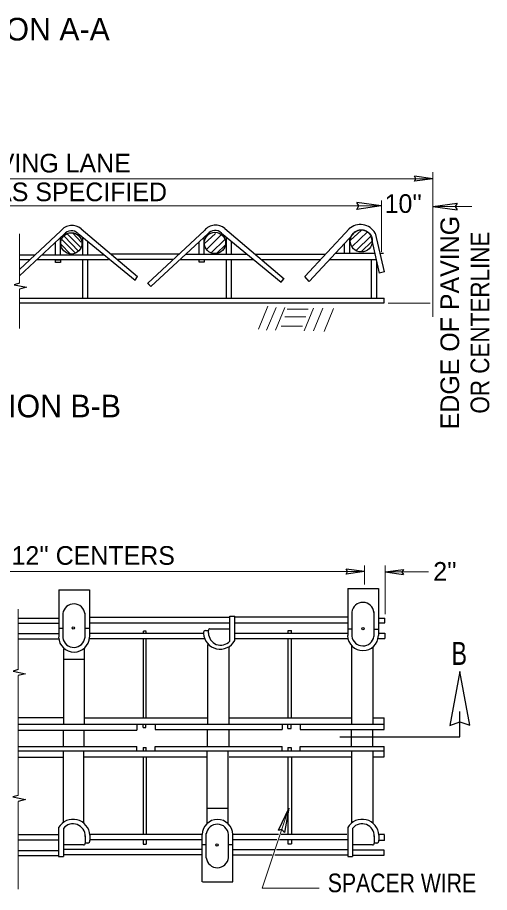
# Model space of a CAD drawing. Extents: x 743 to 4444, y -504 to 2234.
# Drawn here: x 2913 to 3329, y 51 to 822 of the extents above; entities that cross this region are included whole.
import ezdxf
from ezdxf.enums import TextEntityAlignment as Align

# ---------------------------------------------------------------- set-up
doc = ezdxf.new("R2010")
doc.units = 0
doc.header["$LTSCALE"] = 6
doc.layers.add('1', color=7, linetype='Continuous', lineweight=25)

msp = doc.modelspace()

# ---------------------------------------------------------------- linework, layer by layer
at = {"layer": '1', "lineweight": 13}
for p, q in [((2535.355, 680.21), (3279.21, 680.21)), ((3279.21, 558.538), (3279.21, 686.023)), ((2579.332, 656.244), (3233.97, 656.244)), ((3233.97, 615.686), (3233.97, 660.938)), ((3279.21, 655.886), (3313.727, 655.886)), ((3216.397, 634.905), (3206.567, 625.78)), ((3221.582, 633.473), (3208.176, 620.413)), ((2914.896, 588.132), (2914.896, 631.632)), ((2951.905, 627.038), (2964.062, 614.873)), ((2954.23, 629.724), (2966.921, 616.484)), ((2957.268, 631.511), (2969.067, 619.705)), ((2961.918, 632.227), (2969.425, 624.353)), ((3087.675, 632.098), (3077.843, 622.971)), ((3092.859, 630.666), (3079.796, 617.938)), ((3096.078, 626.728), (3083.78, 614.928)), ((3224.801, 629.537), (3211.749, 617.015)), ((3225.693, 625.242), (3216.04, 615.94)), ((2951.727, 622.208), (2959.77, 614.158)), ((3096.457, 621.938), (3088.597, 614.366)), ((2914.896, 548.335), (2914.896, 582.897)), ((3125.6, 547.712), (3133.854, 567.847)), ((3132.823, 546.68), (3141.078, 566.814)), ((3140.562, 546.68), (3148.817, 566.814)), ((3150.881, 565.267), (3169.454, 565.267)), ((3165.843, 546.166), (3174.099, 566.299)), ((3174.099, 546.166), (3182.356, 566.299)), ((3183.387, 545.647), (3191.642, 565.783)), ((3240.018, 570.439), (3276.883, 570.439)), ((3148.817, 558.553), (3167.39, 558.553)), ((3145.721, 550.292), (3164.294, 550.292)), ((2605.596, 333.953), (3218.962, 333.953)), ((3219.093, 322.432), (3219.093, 339.168)), ((3237.185, 296.507), (3237.185, 339.168)), ((3237.185, 333.604), (3275.55, 333.604)), ((2913.852, 247.535), (2913.852, 300.783)), ((2913.852, 190.22), (2913.852, 242.303)), ((2913.852, 136.603), (2913.852, 190.549)), ((2913.852, 53.967), (2913.852, 131.368)), ((3128.933, 54.978), (3152.527, 125.293)), ((3128.933, 54.978), (3179.26, 54.978))]:
    msp.add_line(p, q, dxfattribs=at)
at = {"layer": '1'}
for p, q in [((3279.205, 680.211), (3263.053, 682.432)), ((3279.205, 680.211), (3263.053, 677.993)), ((3233.906, 656.238), (3212.368, 659.197)), ((3233.906, 656.238), (3212.368, 653.28)), ((3279.223, 655.885), (3300.761, 658.844)), ((3279.223, 655.885), (3300.761, 652.926)), ((2914.896, 600.301), (2951.37, 634.194)), ((2969.426, 636.164), (3019.048, 594.008)), ((3027.98, 588.126), (3077.94, 634.553)), ((3095.998, 636.52), (3148.321, 592.07)), ((3205.851, 636.425), (3166.37, 594.023)), ((2954.768, 631.692), (2914.896, 594.783)), ((2951.193, 613.442), (2951.193, 627.76)), ((2970.858, 613.621), (2970.858, 628.538)), ((3081.339, 632.048), (3030.818, 585.283)), ((3077.763, 613.8), (3077.763, 628.117)), ((3093.138, 632.406), (3145.703, 589.197)), ((3097.428, 613.8), (3097.428, 628.896)), ((3101.897, 613.622), (3101.897, 625.11)), ((3209.424, 631.775), (3170.219, 589.668)), ((3206.21, 614.241), (3206.21, 628.197)), ((3232.309, 597.069), (3225.158, 628.553)), ((3236.598, 598.139), (3228.733, 632.133)), ((2946.723, 613.442), (2946.723, 624.363)), ((2975.327, 613.621), (2975.327, 624.753)), ((3073.293, 613.8), (3073.293, 624.72)), ((3201.558, 614.241), (3201.558, 622.475)), ((2914.896, 613.266), (2928.846, 613.266)), ((2934.868, 613.266), (2989.452, 613.266)), ((3055.513, 613.711), (2995.856, 613.711)), ((3061.53, 613.711), (3115.879, 613.711)), ((3122.848, 613.711), (3184.699, 613.711)), ((3228.198, 614.241), (3193.337, 614.241)), ((3235.885, 614.241), (3232.846, 614.241)), ((2914.896, 609.148), (2924.415, 609.148)), ((2930.575, 609.148), (2993.561, 609.148)), ((2970.858, 574.979), (2970.858, 609.148)), ((2975.327, 575.514), (2975.327, 609.148)), ((3050.508, 609.06), (3001.332, 609.06)), ((3056.503, 609.06), (3121.538, 609.06)), ((3097.389, 575.221), (3097.389, 608.639)), ((3101.954, 575.221), (3101.954, 608.639)), ((3128.323, 609.06), (3180.369, 609.06)), ((3188.338, 609.06), (3229.586, 609.06)), ((3225.361, 574.911), (3225.361, 609.004)), ((3229.926, 574.911), (3229.926, 607.292)), ((3170.219, 589.668), (3166.37, 594.023)), ((3236.598, 598.23), (3232.131, 596.978)), ((3027.885, 588.218), (3030.746, 585.355)), ((3027.98, 588.126), (3030.818, 585.283)), ((3145.703, 589.197), (3148.086, 592.014)), ((3148.321, 592.07), (3148.368, 592.14)), ((2914.896, 574.911), (3236.562, 574.911)), ((3236.562, 570.761), (3236.562, 574.911)), ((2914.896, 570.761), (3236.562, 570.761)), ((3218.957, 333.961), (3202.803, 336.181)), ((3218.957, 333.961), (3202.803, 331.741)), ((3237.231, 333.598), (3253.383, 335.817)), ((3237.231, 333.598), (3253.383, 331.378)), ((2949.674, 317.789), (2976.648, 317.789)), ((2949.674, 317.789), (2949.674, 276.324)), ((2976.648, 317.789), (2976.648, 276.324)), ((3204.342, 319.134), (3231.314, 319.134)), ((3204.342, 319.134), (3204.342, 277.671)), ((3231.314, 319.134), (3231.314, 277.671)), ((2953.193, 296.859), (2953.193, 275.338)), ((2972.668, 297.363), (2972.668, 275.84)), ((2976.648, 293.681), (3100.326, 293.681)), ((3100.326, 272.645), (3100.326, 294.649)), ((3100.326, 294.649), (3104.781, 294.649)), ((3104.781, 273.189), (3104.781, 294.649)), ((3104.781, 294.017), (3204.342, 294.017)), ((3207.86, 298.206), (3207.86, 276.683)), ((3227.337, 298.71), (3227.337, 276.865)), ((2913.852, 292.838), (2949.467, 292.838)), ((2913.852, 288.468), (2949.467, 288.468)), ((2976.648, 288.636), (3100.251, 288.636)), ((3104.781, 288.636), (3204.342, 288.636)), ((3231.284, 292.756), (3237.083, 292.756)), ((3231.454, 288.636), (3237.083, 288.636)), ((3237.083, 288.636), (3237.083, 292.756)), ((2913.852, 279.38), (2949.467, 279.38)), ((2949.673, 283.997), (2953.044, 283.997)), ((2972.785, 283.997), (2976.569, 283.997)), ((2976.648, 279.55), (3077.053, 279.55)), ((3024.288, 281.588), (3026.757, 281.588)), ((3024.334, 279.692), (3024.334, 281.51)), ((3026.66, 279.518), (3026.66, 281.252)), ((3079.187, 282.05), (3081.457, 282.05)), ((3081.589, 279.782), (3081.589, 281.973)), ((3082.891, 283.518), (3100.326, 283.518)), ((3104.781, 279.55), (3204.342, 279.55)), ((3151.773, 282.143), (3154.805, 282.143)), ((3151.773, 279.593), (3151.773, 282.143)), ((3154.805, 279.593), (3154.805, 282.143)), ((3204.488, 283.574), (3207.853, 283.574)), ((3227.458, 283.317), (3231.094, 283.317)), ((3231.284, 279.55), (3236.958, 279.55)), ((3231.314, 279.55), (3237.083, 279.55)), ((3237.083, 279.55), (3237.083, 274.843)), ((2913.852, 274.673), (2949.467, 274.673)), ((2976.648, 274.843), (3077.893, 274.843)), ((3024.334, 205), (3024.334, 274.822)), ((3026.66, 204.95), (3026.66, 274.648)), ((3104.957, 274.843), (3204.491, 274.843)), ((3151.773, 204.963), (3151.773, 274.843)), ((3154.805, 205.092), (3154.805, 274.848)), ((3230.968, 274.843), (3237.083, 274.843)), ((2954.183, 199.532), (2954.183, 265.546)), ((2972.274, 199.532), (2972.274, 266.569)), ((3080.953, 199.812), (3080.953, 269.783)), ((3099.796, 199.878), (3099.796, 267.833)), ((3207.942, 199.619), (3207.942, 268.486)), ((3226.783, 199.532), (3226.783, 267.783)), ((2953.977, 256.694), (2972.274, 256.694)), ((2913.852, 205.252), (2954.112, 205.252)), ((2972.274, 204.914), (3080.563, 204.914)), ((3099.725, 204.914), (3207.896, 204.914)), ((3226.783, 204.914), (3236.306, 204.914)), ((3236.306, 194.823), (3236.306, 204.914)), ((2913.852, 199.532), (3236.306, 199.532)), ((2913.852, 194.149), (3018.493, 194.149)), ((2953.749, 179.836), (2953.749, 194.038)), ((2971.839, 179.836), (2971.839, 194.038)), ((3018.493, 199.532), (3018.493, 194.149)), ((3024.106, 196.553), (3024.106, 199.537)), ((3024.106, 196.553), (3026.433, 196.553)), ((3026.433, 196.553), (3026.433, 199.433)), ((3034.63, 199.532), (3034.63, 194.823)), ((3034.63, 194.823), (3146.501, 194.823)), ((3080.805, 179.836), (3080.805, 194.038)), ((3099.72, 179.836), (3099.72, 194.038)), ((3146.501, 199.111), (3146.501, 194.823)), ((3151.544, 195.485), (3151.544, 199.554)), ((3151.544, 195.485), (3154.578, 195.485)), ((3154.578, 195.485), (3154.578, 199.489)), ((3162.385, 199.111), (3162.385, 194.823)), ((3162.385, 194.823), (3236.306, 194.823)), ((3207.558, 179.836), (3207.558, 194.649)), ((3226.471, 179.836), (3226.471, 194.857)), ((2913.852, 179.849), (3018.493, 179.849)), ((3018.493, 175.896), (3018.493, 179.849)), ((3023.851, 178.789), (3023.851, 175.948)), ((3023.851, 178.789), (3026.507, 178.789)), ((3026.433, 178.855), (3026.433, 175.948)), ((3034.63, 175.896), (3034.63, 179.849)), ((3034.63, 179.849), (3146.501, 179.849)), ((3146.501, 175.896), (3146.501, 179.849)), ((3151.416, 178.857), (3151.416, 175.821)), ((3151.416, 178.857), (3154.449, 178.857)), ((3154.449, 178.857), (3154.449, 175.821)), ((3162.385, 179.849), (3236.306, 179.849)), ((3162.385, 175.896), (3162.385, 179.849)), ((2913.852, 175.813), (3236.306, 175.813)), ((2913.852, 170.429), (2953.771, 170.429)), ((2953.771, 112.981), (2953.771, 175.941)), ((2971.658, 112.136), (2971.658, 175.813)), ((2971.763, 170.599), (3080.059, 170.599)), ((3024.079, 170.599), (3024.079, 102.387)), ((3026.66, 170.599), (3026.66, 102.259)), ((3080.521, 112.158), (3080.521, 175.532)), ((3099.024, 111.13), (3099.024, 175.951)), ((3099.725, 170.599), (3207.393, 170.599)), ((3151.644, 170.599), (3151.644, 102.292)), ((3154.678, 170.599), (3154.678, 102.292)), ((3207.785, 112.057), (3207.785, 175.632)), ((3226.699, 112.057), (3226.699, 175.638)), ((3080.521, 125.327), (3098.838, 125.327)), ((3152.513, 125.293), (3142.858, 105.816)), ((3152.513, 125.293), (3148.47, 103.934)), ((2949.467, 108.264), (2949.467, 82.902)), ((3204.3, 108.264), (3204.3, 82.902)), ((2913.852, 102.158), (2949.343, 102.158)), ((2953.751, 107.616), (2953.751, 82.902)), ((2972.827, 100.878), (2972.827, 94.376)), ((3076.082, 102.158), (2976.916, 102.158)), ((2976.947, 101.804), (2976.947, 97.011)), ((3076.082, 60.4), (3076.082, 102.063)), ((3079.6, 81.523), (3079.6, 103.048)), ((3099.077, 81.02), (3099.077, 102.544)), ((3103.056, 60.596), (3103.056, 102.063)), ((3143.402, 102.158), (3103.058, 102.158)), ((3203.627, 102.158), (3145.561, 102.158)), ((3208.587, 107.733), (3208.587, 82.902)), ((3227.663, 100.878), (3227.663, 94.376)), ((3231.78, 101.804), (3231.78, 97.011)), ((3236.573, 102.158), (3232.036, 102.158)), ((3236.573, 97.033), (3236.573, 101.754)), ((2913.852, 97.466), (2949.467, 97.466)), ((2971.318, 93.183), (2953.835, 93.183)), ((2975.266, 94.61), (2972.998, 94.61)), ((3076.082, 97.466), (2976.947, 97.466)), ((3024.079, 97.466), (3024.079, 93.735)), ((3024.079, 93.735), (3026.66, 93.735)), ((3026.66, 97.466), (3026.66, 93.735)), ((3076.116, 93.45), (3079.243, 93.45)), ((3099.227, 93.277), (3103.113, 93.277)), ((3141.888, 97.466), (3103.056, 97.466)), ((3204.3, 97.466), (3144.05, 97.466)), ((3151.578, 93.831), (3154.685, 93.831)), ((3151.644, 97.448), (3151.644, 93.993)), ((3154.678, 97.318), (3154.678, 93.863)), ((3226.154, 93.183), (3208.67, 93.183)), ((3230.101, 94.61), (3227.832, 94.61)), ((3236.573, 96.953), (3232.036, 96.953)), ((2913.852, 88.188), (2949.467, 88.188)), ((3076.082, 88.858), (2953.751, 88.858)), ((3103.056, 88.858), (3139.731, 88.858)), ((3141.457, 88.858), (3204.3, 88.858)), ((3208.587, 88.622), (3236.415, 88.622)), ((3236.405, 84.079), (3236.405, 88.298)), ((2913.852, 83.672), (2949.467, 83.672)), ((2949.467, 82.902), (2953.751, 82.902)), ((3076.082, 84.165), (2953.751, 84.165)), ((3103.056, 84.165), (3137.57, 84.165)), ((3139.946, 84.165), (3204.3, 84.165)), ((3204.3, 82.902), (3208.587, 82.902)), ((3208.587, 83.91), (3236.415, 83.91)), ((3076.276, 60.596), (3103.056, 60.596))]:
    msp.add_line(p, q, dxfattribs=at)
for points in [[(3263.053, 677.993), (3264.302, 680.234), (3263.053, 682.432)], [(3212.368, 653.28), (3214.032, 656.268), (3212.368, 659.197)], [(3300.761, 658.844), (3299.095, 655.854), (3300.761, 652.926)], [(2966.567, 632.048), (3016.853, 590.712), (3019.048, 594.008)], [(2914.896, 588.132), (2910.285, 586.853), (2921.219, 584.549), (2914.896, 582.897)], [(3202.803, 331.741), (3204.055, 333.983), (3202.803, 336.181)], [(3253.383, 335.817), (3252.135, 333.576), (3253.383, 331.378)], [(2913.852, 247.535), (2909.263, 246.263), (2920.194, 243.958), (2913.87, 242.304)], [(3197.3, 188.182), (3302.974, 188.182), (3302.974, 210.505)], [(3226.893, 170.599), (3236.306, 170.599), (3236.306, 179.849)], [(2913.852, 136.603), (2909.195, 135.312), (2920.129, 133.009), (2913.852, 131.368)], [(3148.47, 103.934), (3146.165, 106.463), (3142.858, 105.816)]]:
    msp.add_lwpolyline(points, dxfattribs=at)
for points in [[(2946.723, 608.793), (2951.193, 608.793), (2951.193, 606.465), (2946.723, 606.465)], [(3073.293, 609.15), (3077.763, 609.15), (3077.763, 606.823), (3073.293, 606.823)], [(3294.165, 198.387), (3302.982, 201.374), (3311.864, 198.437), (3303.176, 245.878)]]:
    msp.add_lwpolyline(points, close=True, dxfattribs=at)
for centre, radius in [((2960.666, 623.284), 9.375), ((3087.237, 623.641), 9.375), ((3216.219, 625.43), 9.712), ((2962.404, 284.236), 0.98), ((3217.694, 283.558), 0.98), ((3089.081, 93.006), 0.98)]:
    msp.add_circle(centre, radius, dxfattribs=at)
for centre, radius, start, end in [((2961.18, 626.409), 12.637, 49.27174, 140.92168), ((2960.776, 626.535), 7.867, 44.50349, 144.03094), ((3087.751, 626.766), 12.637, 49.27174, 140.92168), ((3087.347, 626.892), 7.867, 44.50349, 144.03094), ((3215.44, 624.859), 15.039, 29.30734, 132.32631), ((3216.246, 625.424), 9.643, 19.49964, 138.10329), ((2962.944, 295.657), 9.827, 4.74723, 172.96075), ((3217.611, 297.003), 9.827, 4.74723, 172.96075), ((3079.314, 279.876), 2.221, 94.35643, 190.18921), ((3091.872, 280.382), 14.776, 183.80868, 330.87511), ((3082.81, 282.286), 1.244, 86.2721, 190.72611), ((3092.31, 279.791), 10.739, 179.27347, 318.28269), ((2963.062, 276.572), 13.591, 181.87298, 358.12702), ((2962.944, 276.941), 9.827, 187.03925, 355.25277), ((3217.729, 277.918), 13.591, 181.87298, 358.12702), ((3217.611, 278.287), 9.827, 187.03925, 351.68624), ((2962.204, 100.78), 14.776, 3.08252, 149.55872), ((2962.103, 100.865), 10.739, 358.02308, 141.0544), ((3089.47, 101.814), 13.591, 1.87298, 178.12702), ((3089.352, 101.445), 9.827, 4.74723, 172.96075), ((3217.038, 100.78), 14.776, 3.08252, 149.55872), ((3216.938, 100.865), 10.739, 358.02308, 139.65315), ((2971.676, 94.326), 1.239, 253.08167, 3.54279), ((3226.51, 94.326), 1.239, 253.08167, 3.54279), ((3089.352, 82.729), 9.827, 187.03925, 355.25277)]:
    msp.add_arc(centre, radius, start, end, dxfattribs=at)
for centre in [(2974.929, 96.743), (3229.764, 96.743)]:
    msp.add_ellipse(centre, major_axis=(0.169, -2.214), ratio=0.947669, start_param=6.2831853, end_param=7.9557828, dxfattribs=at)

# ---------------------------------------------------------------- texts
for s, p in [('SECTION A-A', (2909.272, 802.125)), ('SECTION B-B', (2919.081, 469.92))]:
    msp.add_text(s, height=19.97, dxfattribs=at).set_placement(p, align=Align.CENTER)
for s, p in [("12'-0'' PAVING LANE", (2803.768, 685.781)), ("10'-4'' OR AS SPECIFIED", (2791.732, 660.452)), ("10''", (3236.824, 650.14)), ("11 DOWELS ON 12'' CENTERS", (2736.911, 339.928)), ("2''", (3279.668, 325.913))]:
    msp.add_text(s, height=16.44, dxfattribs=at).set_placement(p)
msp.add_text('EDGE OF PAVING', height=16.44, rotation=90, dxfattribs=at).set_placement((3302.472, 553.428), align=Align.CENTER)
at = {"layer": '1', "width": 0.9}
msp.add_text('OR CENTERLINE', height=16.44, rotation=90, dxfattribs=at).set_placement((3329.031, 553.43), align=Align.CENTER)
at = {"layer": '1'}
for s, height, width, p in [('B', 20.23, 0.75, (3295.864, 251.684)), ('SPACER WIRE', 16.44, 0.85, (3186.72, 51.287))]:
    msp.add_text(s, height=height, dxfattribs=dict(at, width=width)).set_placement(p)

doc.saveas('drawing.dxf')
